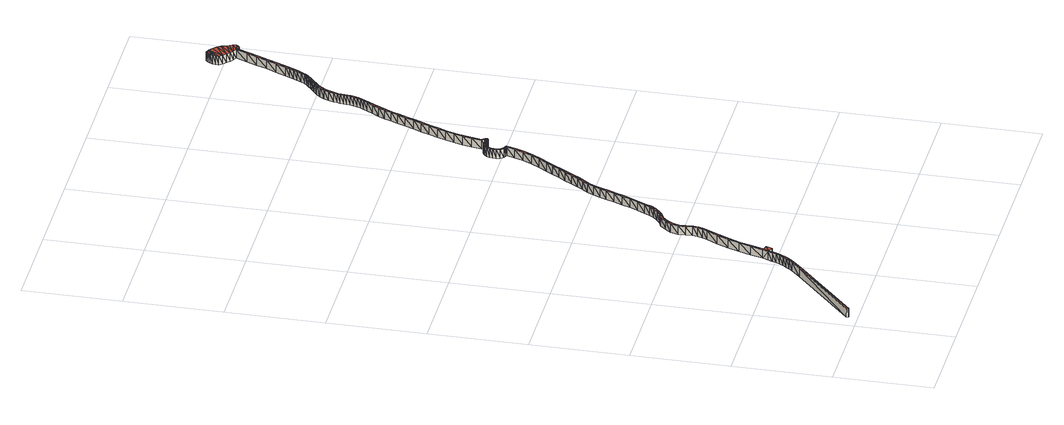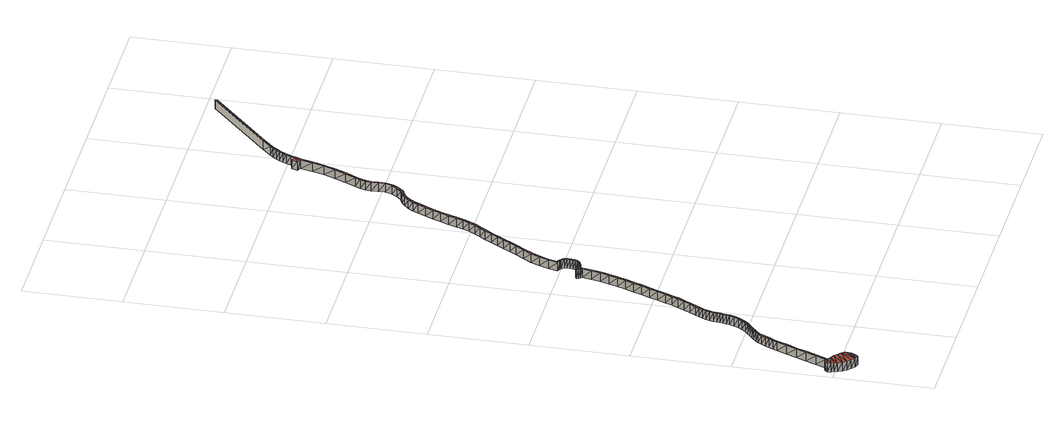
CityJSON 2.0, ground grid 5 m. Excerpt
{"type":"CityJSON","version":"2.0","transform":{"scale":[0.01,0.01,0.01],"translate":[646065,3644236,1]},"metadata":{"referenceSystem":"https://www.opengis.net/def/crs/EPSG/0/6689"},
"CityObjects":{
"otherconstruction1":{"type":"OtherConstruction","attributes":{"class":"08","function":"0801"},"geometry":[{"type":"MultiSurface","lod":"3","boundaries":[[[0,1,2]],[[3,2,1]],[[4,5,0]],[[6,7,8]],[[9,6,10]],[[1,0,5]],[[11,12,4]],[[7,13,14]],[[8,10,6]],[[5,4,12]],[[15,16,11]],[[13,16,17]],[[14,8,7]],[[12,11,16]],[[17,14,13]],[[15,17,16]],[[18,19,2]],[[2,3,18]],[[19,20,2]],[[19,21,20]],[[22,23,24]],[[24,25,22]],[[26,27,28]],[[29,30,31]],[[32,33,34]],[[35,36,34]],[[37,23,35]],[[38,22,25]],[[28,31,30]],[[39,40,26]],[[41,42,43]],[[44,45,43]],[[32,34,36]],[[37,24,23]],[[27,26,40]],[[46,40,47]],[[48,46,49]],[[49,50,48]],[[51,52,53]],[[54,55,56]],[[57,42,54]],[[41,43,45]],[[58,59,25]],[[36,35,23]],[[60,61,62]],[[62,63,60]],[[39,47,40]],[[64,48,50]],[[53,56,55]],[[57,43,42]],[[65,66,67]],[[67,68,65]],[[33,69,70]],[[70,34,33]],[[61,71,72]],[[73,60,63]],[[74,75,50]],[[47,49,46]],[[55,54,42]],[[51,76,52]],[[77,78,79]],[[80,81,79]],[[82,66,80]],[[83,65,68]],[[38,25,59]],[[84,85,58]],[[86,71,84]],[[72,62,61]],[[31,28,27]],[[87,88,29]],[[89,52,76]],[[44,90,45]],[[91,92,93]],[[94,95,93]],[[96,97,98]],[[98,99,96]],[[100,101,102]],[[103,104,105]],[[77,79,81]],[[82,67,66]],[[59,58,85]],[[86,72,71]],[[30,29,88]],[[106,107,87]],[[90,107,108]],[[108,45,90]],[[109,110,111]],[[112,113,111]],[[114,92,112]],[[91,93,95]],[[115,95,116]],[[117,118,116]],[[97,118,119]],[[120,96,99]],[[102,105,104]],[[121,122,103]],[[123,122,124]],[[125,126,124]],[[68,127,83]],[[81,80,66]],[[69,128,129]],[[85,84,71]],[[88,87,107]],[[56,53,52]],[[130,131,132]],[[133,110,132]],[[109,111,113]],[[114,93,92]],[[115,116,118]],[[119,98,97]],[[104,103,122]],[[123,124,126]],[[134,135,136]],[[137,138,139]],[[127,140,141]],[[142,79,78]],[[143,144,145]],[[146,147,145]],[[128,147,148]],[[129,70,69]],[[149,150,151]],[[151,152,149]],[[76,153,89]],[[106,108,107]],[[154,155,131]],[[130,132,110]],[[113,112,92]],[[117,119,118]],[[121,124,122]],[[156,157,125]],[[136,139,138]],[[158,159,137]],[[160,159,161]],[[162,163,161]],[[164,163,165]],[[166,167,165]],[[168,140,166]],[[141,83,127]],[[169,135,170]],[[171,172,170]],[[143,145,147]],[[148,129,128]],[[152,173,174]],[[174,149,152]],[[175,153,176]],[[64,50,75]],[[177,178,179]],[[120,99,177]],[[180,132,131]],[[94,116,95]],[[126,125,157]],[[181,182,156]],[[138,137,159]],[[160,161,163]],[[164,165,167]],[[168,141,140]],[[169,170,172]],[[183,184,171]],[[63,184,73]],[[146,148,147]],[[185,186,18]],[[187,188,185]],[[189,173,187]],[[190,151,150]],[[191,192,176]],[[175,89,153]],[[193,194,195]],[[196,197,198]],[[178,177,99]],[[133,111,110]],[[157,156,182]],[[199,182,200]],[[201,199,202]],[[142,78,202]],[[158,161,159]],[[167,166,140]],[[172,171,184]],[[203,145,144]],[[204,205,206]],[[190,150,206]],[[186,185,188]],[[189,174,173]],[[192,155,207]],[[191,176,153]],[[208,193,195]],[[203,144,209]],[[197,209,210]],[[210,198,197]],[[180,131,155]],[[181,200,182]],[[201,202,78]],[[162,165,163]],[[183,73,184]],[[211,205,212]],[[213,214,215]],[[204,206,150]],[[188,187,173]],[[216,217,218]],[[219,220,218]],[[207,176,192]],[[221,222,74]],[[223,195,194]],[[224,225,195]],[[226,227,228]],[[229,210,209]],[[196,179,178]],[[200,202,199]],[[134,170,135]],[[212,215,214]],[[19,18,186]],[[217,214,230]],[[216,218,220]],[[75,74,222]],[[231,232,221]],[[233,232,234]],[[234,220,233]],[[235,100,236]],[[226,237,238]],[[208,195,225]],[[239,224,240]],[[240,228,239]],[[179,196,198]],[[139,136,135]],[[235,241,100]],[[211,206,205]],[[230,218,217]],[[222,221,232]],[[219,233,220]],[[236,238,237]],[[242,195,223]],[[239,228,227]],[[105,102,101]],[[243,100,241]],[[213,230,214]],[[231,234,232]],[[238,236,100]],[[244,240,224]],[[101,100,243]],[[154,207,155]],[[244,224,195]],[[215,212,205]],[[229,209,144]],[[227,226,238]],[[9,245,246]],[[9,10,245]],[[247,248,249]],[[250,251,252]],[[253,254,250]],[[248,255,256]],[[257,247,249]],[[251,250,254]],[[258,259,253]],[[255,260,261]],[[256,249,248]],[[254,253,259]],[[262,263,258]],[[260,263,264]],[[261,256,255]],[[259,258,263]],[[264,261,260]],[[262,264,263]],[[265,252,251]],[[266,267,249]],[[267,268,249]],[[268,257,249]],[[269,270,271]],[[271,272,269]],[[273,274,275]],[[276,277,278]],[[279,280,281]],[[282,283,281]],[[272,284,285]],[[285,269,272]],[[275,278,277]],[[286,277,287]],[[288,286,289]],[[290,291,289]],[[279,281,283]],[[292,283,293]],[[294,292,295]],[[295,296,294]],[[297,298,299]],[[300,301,302]],[[303,284,300]],[[304,271,270]],[[276,287,277]],[[288,289,291]],[[282,293,283]],[[305,294,296]],[[299,302,301]],[[303,285,284]],[[306,307,308]],[[309,310,311]],[[287,289,286]],[[273,312,274]],[[313,314,296]],[[293,295,292]],[[301,300,284]],[[297,315,298]],[[308,311,310]],[[316,317,309]],[[318,274,312]],[[319,320,290]],[[321,322,323]],[[324,325,326]],[[327,328,280]],[[329,281,280]],[[270,330,304]],[[331,298,315]],[[310,309,317]],[[332,317,333]],[[312,332,318]],[[291,290,320]],[[323,326,325]],[[334,325,335]],[[336,334,337]],[[338,339,337]],[[305,296,314]],[[340,341,327]],[[330,341,342]],[[302,299,298]],[[316,333,317]],[[278,275,274]],[[324,335,325]],[[336,337,339]],[[343,344,345]],[[345,346,343]],[[347,348,349]],[[350,351,352]],[[353,354,355]],[[356,357,355]],[[328,327,341]],[[342,304,330]],[[333,318,332]],[[358,359,319]],[[335,337,334]],[[360,361,321]],[[362,363,364]],[[365,366,364]],[[344,366,367]],[[368,343,346]],[[349,352,351]],[[369,370,350]],[[371,370,372]],[[373,354,372]],[[353,355,357]],[[374,357,375]],[[376,374,377]],[[378,379,377]],[[340,342,341]],[[380,381,313]],[[382,383,384]],[[385,386,387]],[[320,319,359]],[[388,389,358]],[[390,389,391]],[[392,393,391]],[[322,321,361]],[[394,395,360]],[[396,397,398]],[[398,399,396]],[[362,364,366]],[[367,345,344]],[[351,350,370]],[[371,372,354]],[[356,375,357]],[[376,377,379]],[[400,379,401]],[[402,403,401]],[[314,313,381]],[[404,381,405]],[[384,387,386]],[[406,407,382]],[[359,358,389]],[[390,391,393]],[[408,409,410]],[[411,399,410]],[[361,360,395]],[[412,395,413]],[[414,412,415]],[[416,417,415]],[[418,417,419]],[[420,421,419]],[[397,421,422]],[[411,396,399]],[[363,423,424]],[[365,367,366]],[[369,372,370]],[[375,377,374]],[[400,401,403]],[[402,425,403]],[[380,405,381]],[[426,427,405]],[[383,382,407]],[[428,407,429]],[[430,428,431]],[[268,430,257]],[[388,391,389]],[[432,433,306]],[[409,433,434]],[[408,410,399]],[[394,413,395]],[[414,415,417]],[[418,419,421]],[[422,398,397]],[[423,435,436]],[[424,364,363]],[[373,355,354]],[[437,403,425]],[[438,348,439]],[[440,438,441]],[[404,405,427]],[[437,425,426]],[[406,429,407]],[[431,257,430]],[[442,386,443]],[[444,445,443]],[[307,306,433]],[[434,410,409]],[[413,415,412]],[[420,422,421]],[[446,339,447]],[[448,449,447]],[[450,435,448]],[[436,424,423]],[[378,401,379]],[[439,441,438]],[[451,452,453]],[[454,455,456]],[[315,457,331]],[[427,426,425]],[[458,459,460]],[[461,462,460]],[[429,431,428]],[[442,443,445]],[[463,464,465]],[[465,445,463]],[[432,434,433]],[[416,419,417]],[[446,447,449]],[[450,436,435]],[[347,439,348]],[[441,453,440]],[[466,467,451]],[[466,393,467]],[[468,456,455]],[[469,459,470]],[[471,472,473]],[[457,472,474]],[[329,280,328]],[[458,460,462]],[[475,464,461]],[[385,443,386]],[[444,463,445]],[[326,323,322]],[[449,448,435]],[[440,453,452]],[[392,467,393]],[[476,477,478]],[[479,480,456]],[[481,454,456]],[[470,473,472]],[[474,331,457]],[[462,461,464]],[[475,465,464]],[[482,483,368]],[[338,447,339]],[[452,451,467]],[[484,478,477]],[[485,486,487]],[[479,456,468]],[[488,489,490]],[[490,368,488]],[[471,474,472]],[[387,384,383]],[[346,482,368]],[[352,349,348]],[[476,487,486]],[[485,456,486]],[[491,488,368]],[[469,460,459]],[[311,308,307]],[[486,456,480]],[[477,490,484]],[[491,368,483]],[[484,490,489]],[[487,476,478]],[[473,470,459]],[[252,265,492]],[[265,493,492]],[[252,10,250]],[[8,250,10]],[[250,8,253]],[[14,253,8]],[[253,14,258]],[[17,258,14]],[[258,17,262]],[[15,262,17]],[[262,15,264]],[[11,264,15]],[[4,261,11]],[[264,11,261]],[[261,4,256]],[[0,256,4]],[[256,0,249]],[[2,249,0]],[[10,252,492,245]],[[248,247,1]],[[265,251,9]],[[6,9,251]],[[251,254,6]],[[7,6,254]],[[13,7,259]],[[254,259,7]],[[259,263,13]],[[16,13,263]],[[263,260,16]],[[12,16,260]],[[5,12,255]],[[260,255,12]],[[255,248,5]],[[1,5,248]],[[3,1,247]],[[257,18,247]],[[3,247,18]],[[185,18,431]],[[257,431,18]],[[187,185,429]],[[431,429,185]],[[429,406,187]],[[189,187,406]],[[174,189,382]],[[406,382,189]],[[149,174,384]],[[382,384,174]],[[384,386,149]],[[150,149,386]],[[386,442,150]],[[204,150,442]],[[205,204,445]],[[442,445,204]],[[445,465,205]],[[215,205,465]],[[213,215,475]],[[465,475,215]],[[230,213,461]],[[475,461,213]],[[218,230,460]],[[461,460,230]],[[219,218,469]],[[460,469,218]],[[233,219,470]],[[469,470,219]],[[232,233,472]],[[470,472,233]],[[472,457,232]],[[222,232,457]],[[75,222,315]],[[457,315,222]],[[64,75,297]],[[315,297,75]],[[48,64,299]],[[297,299,64]],[[46,48,301]],[[299,301,48]],[[40,46,284]],[[301,284,46]],[[27,40,272]],[[284,272,40]],[[31,27,271]],[[272,271,27]],[[29,31,304]],[[271,304,31]],[[87,29,342]],[[304,342,29]],[[342,340,87]],[[106,87,340]],[[108,106,327]],[[340,327,106]],[[327,280,108]],[[45,108,280]],[[280,279,45]],[[41,45,279]],[[42,41,283]],[[279,283,41]],[[55,42,292]],[[283,292,42]],[[53,55,294]],[[292,294,55]],[[51,53,305]],[[294,305,53]],[[305,314,51]],[[76,51,314]],[[153,76,381]],[[314,381,76]],[[381,404,153]],[[191,153,404]],[[192,191,427]],[[404,427,191]],[[427,425,192]],[[155,192,425]],[[246,493,265]],[[265,9,246]],[[492,493,246,245]],[[145,203,391]],[[392,391,203]],[[146,145,388]],[[391,388,145]],[[148,146,358]],[[388,358,146]],[[129,148,319]],[[358,319,148]],[[70,129,290]],[[319,290,129]],[[34,70,289]],[[290,289,70]],[[35,34,287]],[[289,287,34]],[[37,35,276]],[[287,276,35]],[[24,37,278]],[[276,278,37]],[[25,24,274]],[[278,274,24]],[[58,25,318]],[[274,318,25]],[[84,58,333]],[[318,333,58]],[[86,84,316]],[[333,316,84]],[[72,86,309]],[[316,309,86]],[[62,72,311]],[[309,311,72]],[[63,62,307]],[[311,307,62]],[[184,63,433]],[[307,433,63]],[[172,184,409]],[[433,409,184]],[[169,172,408]],[[409,408,172]],[[135,169,399]],[[408,399,169]],[[139,135,398]],[[399,398,135]],[[137,139,422]],[[398,422,139]],[[158,137,420]],[[422,420,137]],[[161,158,419]],[[420,419,158]],[[162,161,416]],[[419,416,161]],[[165,162,415]],[[416,415,162]],[[415,413,165]],[[166,165,413]],[[168,166,394]],[[413,394,166]],[[141,168,360]],[[394,360,168]],[[83,141,321]],[[360,321,141]],[[321,323,83]],[[65,83,323]],[[66,65,325]],[[323,325,65]],[[81,66,334]],[[325,334,66]],[[334,336,81]],[[77,81,336]],[[78,77,339]],[[336,339,77]],[[201,78,446]],[[339,446,78]],[[446,449,201]],[[199,201,449]],[[182,199,435]],[[449,435,199]],[[435,423,182]],[[157,182,423]],[[126,157,363]],[[423,363,157]],[[123,126,362]],[[363,362,126]],[[122,123,366]],[[362,366,123]],[[104,122,344]],[[366,344,122]],[[102,104,343]],[[344,343,104]],[[343,368,102]],[[100,102,368]],[[20,266,2]],[[249,2,266]],[[393,144,390]],[[143,390,144]],[[147,389,143]],[[390,143,389]],[[389,147,359]],[[128,359,147]],[[359,128,320]],[[69,320,128]],[[320,69,291]],[[33,291,69]],[[291,33,288]],[[32,288,33]],[[288,32,286]],[[36,286,32]],[[286,36,277]],[[23,277,36]],[[277,23,275]],[[22,275,23]],[[275,22,273]],[[38,273,22]],[[273,38,312]],[[59,312,38]],[[85,332,59]],[[312,59,332]],[[332,85,317]],[[71,317,85]],[[317,71,310]],[[61,310,71]],[[60,308,61]],[[310,61,308]],[[308,60,306]],[[73,306,60]],[[306,73,432]],[[183,432,73]],[[432,183,434]],[[171,434,183]],[[434,171,410]],[[170,410,171]],[[410,170,411]],[[134,411,170]],[[136,396,134]],[[411,134,396]],[[396,136,397]],[[138,397,136]],[[397,138,421]],[[159,421,138]],[[421,159,418]],[[160,418,159]],[[418,160,417]],[[163,417,160]],[[417,163,414]],[[164,414,163]],[[414,164,412]],[[167,412,164]],[[412,167,395]],[[140,395,167]],[[395,140,361]],[[127,361,140]],[[361,127,322]],[[68,322,127]],[[67,326,68]],[[322,68,326]],[[82,324,67]],[[326,67,324]],[[80,335,82]],[[324,82,335]],[[335,80,337]],[[79,337,80]],[[337,79,338]],[[142,338,79]],[[338,142,447]],[[202,447,142]],[[447,202,448]],[[200,448,202]],[[448,200,450]],[[181,450,200]],[[156,436,181]],[[450,181,436]],[[436,156,424]],[[125,424,156]],[[424,125,364]],[[124,364,125]],[[364,124,365]],[[121,365,124]],[[365,121,367]],[[103,367,121]],[[367,103,345]],[[105,345,103]],[[101,346,105]],[[345,105,346]],[[180,155,402]],[[425,402,155]],[[132,180,401]],[[402,401,180]],[[401,378,132]],[[133,132,378]],[[111,133,377]],[[378,377,133]],[[112,111,375]],[[377,375,111]],[[114,112,356]],[[375,356,112]],[[93,114,355]],[[356,355,114]],[[355,373,93]],[[94,93,373]],[[116,94,372]],[[373,372,94]],[[372,369,116]],[[117,116,369]],[[117,369,119]],[[350,119,369]],[[352,98,350]],[[119,350,98]],[[98,352,99]],[[348,99,352]],[[178,99,438]],[[348,438,99]],[[438,440,178]],[[196,178,440]],[[197,196,452]],[[440,452,196]],[[452,467,197]],[[209,197,467]],[[203,209,392]],[[467,392,209]],[[144,393,229]],[[466,229,393]],[[229,466,210]],[[451,210,466]],[[210,451,198]],[[453,198,451]],[[198,453,179]],[[441,179,453]],[[441,439,179]],[[177,179,439]],[[439,347,177]],[[120,177,347]],[[347,349,120]],[[96,120,349]],[[349,351,96]],[[97,96,351]],[[351,370,97]],[[118,97,370]],[[370,371,118]],[[115,118,371]],[[115,371,95]],[[354,95,371]],[[95,354,91]],[[353,91,354]],[[91,353,92]],[[357,92,353]],[[92,357,113]],[[374,113,357]],[[113,374,109]],[[376,109,374]],[[109,376,110]],[[379,110,376]],[[110,379,130]],[[400,130,379]],[[130,400,131]],[[403,131,400]],[[437,154,403]],[[131,403,154]],[[21,267,20]],[[266,20,267]],[[268,19,430]],[[186,430,19]],[[430,186,428]],[[188,428,186]],[[428,188,407]],[[173,407,188]],[[407,173,383]],[[152,383,173]],[[383,152,387]],[[151,387,152]],[[190,385,151]],[[387,151,385]],[[385,190,443]],[[206,443,190]],[[443,206,444]],[[211,444,206]],[[444,211,463]],[[212,463,211]],[[463,212,464]],[[214,464,212]],[[464,214,462]],[[217,462,214]],[[462,217,458]],[[216,458,217]],[[458,216,459]],[[220,459,216]],[[459,220,473]],[[234,473,220]],[[473,234,471]],[[231,471,234]],[[471,231,474]],[[221,474,231]],[[474,221,331]],[[74,331,221]],[[331,74,298]],[[50,298,74]],[[298,50,302]],[[49,302,50]],[[302,49,300]],[[47,300,49]],[[300,47,303]],[[39,303,47]],[[303,39,285]],[[26,285,39]],[[285,26,269]],[[28,269,26]],[[269,28,270]],[[30,270,28]],[[270,30,330]],[[88,330,30]],[[330,88,341]],[[107,341,88]],[[90,328,107]],[[341,107,328]],[[328,90,329]],[[44,329,90]],[[329,44,281]],[[43,281,44]],[[281,43,282]],[[57,282,43]],[[282,57,293]],[[54,293,57]],[[293,54,295]],[[56,295,54]],[[295,56,296]],[[52,296,56]],[[296,52,313]],[[89,313,52]],[[313,89,380]],[[175,380,89]],[[380,175,405]],[[176,405,175]],[[405,176,426]],[[207,426,176]],[[426,207,437]],[[154,437,207]],[[456,195,481]],[[242,481,195]],[[195,456,244]],[[485,244,456]],[[244,485,240]],[[487,240,485]],[[478,228,487]],[[240,487,228]],[[228,478,226]],[[484,226,478]],[[226,484,237]],[[489,237,484]],[[237,489,236]],[[488,236,489]],[[236,488,235]],[[491,235,488]],[[483,241,491]],[[235,491,241]],[[482,243,483]],[[241,483,243]],[[101,243,346]],[[482,346,243]],[[368,490,100]],[[227,238,477]],[[490,477,238]],[[239,227,476]],[[477,476,227]],[[476,486,239]],[[224,239,486]],[[225,224,480]],[[486,480,224]],[[208,225,479]],[[480,479,225]],[[193,208,468]],[[479,468,208]],[[468,455,193]],[[194,193,455]],[[223,194,454]],[[455,454,194]],[[242,223,481]],[[454,481,223]],[[238,100,490]],[[21,268,267]],[[21,19,268]]],"semantics":{"surfaces":[{"type":"GroundSurface"},{"type":"RoofSurface"},{"type":"WallSurface"}],"values":[0,0,0,0,0,0,0,0,0,0,0,0,0,0,0,0,0,0,0,0,0,0,0,0,0,0,0,0,0,0,0,0,0,0,0,0,0,0,0,0,0,0,0,0,0,0,0,0,0,0,0,0,0,0,0,0,0,0,0,0,0,0,0,0,0,0,0,0,0,0,0,0,0,0,0,0,0,0,0,0,0,0,0,0,0,0,0,0,0,0,0,0,0,0,0,0,0,0,0,0,0,0,0,0,0,0,0,0,0,0,0,0,0,0,0,0,0,0,0,0,0,0,0,0,0,0,0,0,0,0,0,0,0,0,0,0,0,0,0,0,0,0,0,0,0,0,0,0,0,0,0,0,0,0,0,0,0,0,0,0,0,0,0,0,0,0,0,0,0,0,0,0,0,0,0,0,0,0,0,0,0,0,0,0,0,0,0,0,0,0,0,0,0,0,0,0,0,0,0,0,0,0,0,0,0,0,0,0,0,0,0,0,0,0,0,0,0,0,0,0,0,0,0,0,0,0,0,0,0,0,0,0,0,0,0,0,0,0,0,0,0,0,0,0,0,1,1,1,1,1,1,1,1,1,1,1,1,1,1,1,1,1,1,1,1,1,1,1,1,1,1,1,1,1,1,1,1,1,1,1,1,1,1,1,1,1,1,1,1,1,1,1,1,1,1,1,1,1,1,1,1,1,1,1,1,1,1,1,1,1,1,1,1,1,1,1,1,1,1,1,1,1,1,1,1,1,1,1,1,1,1,1,1,1,1,1,1,1,1,1,1,1,1,1,1,1,1,1,1,1,1,1,1,1,1,1,1,1,1,1,1,1,1,1,1,1,1,1,1,1,1,1,1,1,1,1,1,1,1,1,1,1,1,1,1,1,1,1,1,1,1,1,1,1,1,1,1,1,1,1,1,1,1,1,1,1,1,1,1,1,1,1,1,1,1,1,1,1,1,1,1,1,1,1,1,1,1,1,1,1,1,1,1,1,1,1,1,1,1,1,1,1,1,1,1,1,1,1,1,1,1,1,1,1,1,1,1,1,1,1,1,1,1,1,1,1,1,1,1,1,1,1,1,1,1,1,1,1,1,1,1,1,1,1,1,1,1,1,1,1,2,2,2,2,2,2,2,2,2,2,2,2,2,2,2,2,2,2,2,2,2,2,2,2,2,2,2,2,2,2,2,2,2,2,2,2,2,2,2,2,2,2,2,2,2,2,2,2,2,2,2,2,2,2,2,2,2,2,2,2,2,2,2,2,2,2,2,2,2,2,2,2,2,2,2,2,2,2,2,2,2,2,2,2,2,2,2,2,2,2,2,2,2,2,2,2,2,2,2,2,2,2,2,2,2,2,2,2,2,2,2,2,2,2,2,2,2,2,2,2,2,2,2,2,2,2,2,2,2,2,2,2,2,2,2,2,2,2,2,2,2,2,2,2,2,2,2,2,2,2,2,2,2,2,2,2,2,2,2,2,2,2,2,2,2,2,2,2,2,2,2,2,2,2,2,2,2,2,2,2,2,2,2,2,2,2,2,2,2,2,2,2,2,2,2,2,2,2,2,2,2,2,2,2,2,2,2,2,2,2,2,2,2,2,2,2,2,2,2,2,2,2,2,2,2,2,2,2,2,2,2,2,2,2,2,2,2,2,2,2,2,2,2,2,2,2,2,2,2,2,2,2,2,2,2,2,2,2,2,2,2,2,2,2,2,2,2,2,2,2,2,2,2,2,2,2,2,2,2,2,2,2,2,2,2,2,2,2,2,2,2,2,2,2,2,2,2,2,2,2,2,2,2,2,2,2,2,2,2,2,2,2,2,2,2,2,2,2,2,2,2,2,2,2,2,2,2,2,2,2,2,2,2,2,2,2,2,2,2,2,2,2,2,2,2,2,2,2,2,2,2,2,2,2,2,2,2,2,2,2,2,2,2,2,2,2,2,2,2,2,2,2,2,2,2,2,2,2,2,2,2,2,2,2,2,2,2,2,2,2,2,2,2,2,2,2,2,2,2,2,2,2,2,2,2,2,2,2,2,2,2,2,2,2,2,2,2,2,2,2,2,2,2,2,2,2,2,2,2,2,2,2,2,2,2,2,2,2,2,2,2,2,2,2,2,2,2,2,2,2,2,2,2,2,2,2,2,2,2,2,2,2,2,2,2,2,2,2,2,2,2,2,2,2,2,2,2,2,2,2,2,2,2,2,2,2,2,2,2,2,2,2]}}]}
},
"vertices":[
[544,516,70],[535,519,70],[551,537,70],[542,540,70],[535,494,70],[526,499,70],[463,407,70],[478,423,70],[471,400,70],[419,363,70],[426,356,70],[524,474,70],[516,479,70],[492,441,70],[486,417,70],[513,454,70],[504,459,70],[500,435,70],[554,571,70],[564,569,70],[577,528,70],[589,562,70],[1447,2517,70],[1429,2474,70],[1438,2521,70],[1457,2564,70],[943,1379,70],[934,1383,70],[960,1422,70],[963,1460,70],[973,1456,70],[950,1426,70],[1393,2387,70],[1375,2344,70],[1383,2391,70],[1401,2434,70],[1411,2430,70],[1420,2477,70],[1466,2560,70],[926,1336,70],[916,1340,70],[1063,1622,70],[1085,1657,70],[1071,1617,70],[1048,1582,70],[1040,1587,70],[897,1298,70],[907,1294,70],[877,1257,70],[886,1253,70],[865,1212,70],[1153,1764,70],[1161,1758,70],[1131,1728,70],[1116,1687,70],[1108,1693,70],[1139,1723,70],[1094,1652,70],[1472,2598,70],[1481,2594,70],[1551,2727,70],[1532,2695,70],[1542,2732,70],[1553,2750,70],[856,1216,70],[1684,3032,70],[1698,3043,70],[1690,3024,70],[1674,3012,70],[1357,2300,70],[1365,2347,70],[1513,2662,70],[1523,2700,70],[1562,2745,70],[852,1185,70],[843,1190,70],[1183,1806,70],[1726,3069,70],[1738,3082,70],[1733,3062,70],[1719,3048,70],[1712,3056,70],[1705,3036,70],[1668,3020,70],[1487,2633,70],[1496,2628,70],[1505,2667,70],[979,1494,70],[988,1489,70],[1191,1800,70],[1026,1552,70],[1245,2071,70],[1239,2058,70],[1236,2076,70],[1246,2090,70],[1253,2083,70],[1290,2088,70],[1281,2092,70],[1295,2097,70],[1301,2093,70],[1910,3455,70],[1916,3446,70],[1885,3397,70],[1872,3340,70],[1862,3344,70],[1894,3393,70],[997,1527,70],[1006,1522,70],[1018,1558,70],[1237,2029,70],[1239,2014,70],[1227,2028,70],[1226,2044,70],[1236,2043,70],[1229,2061,70],[1261,2088,70],[1257,2097,70],[1268,2102,70],[1270,2092,70],[1283,2102,70],[1298,2083,70],[1849,3287,70],[1840,3291,70],[1816,3238,70],[1826,3234,70],[1802,3182,70],[1793,3186,70],[1655,2995,70],[1342,2255,70],[1348,2303,70],[1252,2001,70],[1259,1996,70],[1245,1993,70],[1230,2010,70],[1593,2823,70],[1583,2825,70],[1595,2840,70],[1587,2857,70],[1597,2856,70],[1585,2841,70],[1639,2975,70],[1648,3002,70],[1746,3075,70],[1318,2164,70],[1310,2118,70],[1308,2166,70],[1319,2212,70],[1329,2210,70],[1333,2258,70],[673,870,70],[685,894,70],[682,865,70],[652,809,70],[1209,1849,70],[1275,1988,70],[1263,1983,70],[1792,3160,70],[1783,3164,70],[1589,2874,70],[1599,2872,70],[1601,2889,70],[1592,2890,70],[1595,2907,70],[1604,2905,70],[1613,2929,70],[1603,2933,70],[1615,2958,70],[1624,2953,70],[1630,2981,70],[1578,2806,70],[1587,2803,70],[1580,2783,70],[1571,2787,70],[625,751,70],[643,813,70],[1218,1844,70],[1241,1891,70],[1309,2084,70],[1308,2094,70],[1318,2087,70],[1254,1987,70],[1781,3138,70],[1772,3143,70],[1572,2764,70],[1563,2768,70],[571,633,70],[581,630,70],[592,694,70],[601,691,70],[616,754,70],[695,891,70],[1232,1895,70],[1251,1942,70],[1831,3554,70],[1837,3568,70],[1877,3583,70],[1313,2096,70],[1314,2099,70],[1323,2094,70],[1761,3122,70],[1770,3117,70],[1750,3101,70],[1758,3096,70],[1299,2114,70],[693,920,70],[697,946,70],[703,918,70],[1260,1939,70],[1829,3539,70],[1311,2103,70],[1323,2103,70],[707,946,70],[703,981,70],[694,1018,70],[703,1017,70],[693,981,70],[735,1081,70],[715,1052,70],[727,1087,70],[753,1115,70],[759,1106,70],[834,1159,70],[826,1166,70],[1846,3581,70],[1842,3507,70],[1829,3524,70],[1936,3511,70],[1873,3478,70],[1927,3533,70],[1318,2111,70],[706,1056,70],[812,1137,70],[805,1145,70],[781,1128,70],[787,1119,70],[1954,3465,70],[1951,3481,70],[1944,3496,70],[1891,3466,70],[1857,3492,70],[1914,3552,70],[1945,3453,70],[1856,3592,70],[1931,3446,70],[1897,3569,70],[87,48,70],[83,58,70],[542,540,117],[535,519,117],[551,537,117],[471,400,117],[463,407,117],[426,356,117],[486,417,117],[478,423,117],[526,499,117],[544,516,117],[554,571,117],[500,435,117],[492,441,117],[516,479,117],[535,494,117],[513,454,117],[504,459,117],[524,474,117],[419,363,117],[577,528,117],[589,562,117],[564,569,117],[960,1422,117],[973,1456,117],[950,1426,117],[934,1383,117],[1466,2560,117],[1457,2564,117],[1447,2517,117],[1420,2477,117],[1429,2474,117],[1438,2521,117],[1063,1622,117],[1040,1587,117],[1071,1617,117],[1094,1652,117],[1085,1657,117],[916,1340,117],[943,1379,117],[1411,2430,117],[1401,2434,117],[1393,2387,117],[1383,2391,117],[1365,2347,117],[1375,2344,117],[1108,1693,117],[1116,1687,117],[1131,1728,117],[1139,1723,117],[1161,1758,117],[856,1216,117],[865,1212,117],[877,1257,117],[907,1294,117],[897,1298,117],[886,1253,117],[926,1336,117],[963,1460,117],[1153,1764,117],[1562,2745,117],[1553,2750,117],[1551,2727,117],[1523,2700,117],[1532,2695,117],[1542,2732,117],[1481,2594,117],[1191,1800,117],[1183,1806,117],[843,1190,117],[1505,2667,117],[1513,2662,117],[1472,2598,117],[1348,2303,117],[1357,2300,117],[1668,3020,117],[1674,3012,117],[1684,3032,117],[1705,3036,117],[1698,3043,117],[1690,3024,117],[1018,1558,117],[1026,1552,117],[1048,1582,117],[988,1489,117],[852,1185,117],[1496,2628,117],[1487,2633,117],[1712,3056,117],[1719,3048,117],[1726,3069,117],[1733,3062,117],[1746,3075,117],[1738,3082,117],[997,1527,117],[1006,1522,117],[979,1494,117],[1885,3397,117],[1862,3344,117],[1894,3393,117],[1916,3446,117],[1298,2083,117],[1301,2093,117],[1290,2088,117],[1283,2102,117],[1281,2092,117],[1295,2097,117],[1245,2071,117],[1253,2083,117],[1236,2076,117],[1229,2061,117],[1239,2058,117],[1333,2258,117],[1342,2255,117],[1648,3002,117],[1655,2995,117],[1816,3238,117],[1793,3186,117],[1826,3234,117],[1849,3287,117],[1840,3291,117],[1872,3340,117],[1910,3455,117],[1268,2102,117],[1270,2092,117],[1261,2088,117],[1257,2097,117],[1246,2090,117],[1236,2043,117],[1226,2044,117],[1237,2029,117],[1227,2028,117],[1230,2010,117],[1239,2014,117],[1218,1844,117],[1209,1849,117],[643,813,117],[652,809,117],[673,870,117],[695,891,117],[685,894,117],[682,865,117],[1319,2212,117],[1329,2210,117],[1318,2164,117],[1308,2166,117],[1299,2114,117],[1310,2118,117],[1630,2981,117],[1639,2975,117],[1595,2840,117],[1597,2856,117],[1585,2841,117],[1583,2825,117],[1252,2001,117],[1245,1993,117],[1254,1987,117],[1259,1996,117],[1232,1895,117],[1241,1891,117],[616,754,117],[625,751,117],[1578,2806,117],[1571,2787,117],[1587,2803,117],[1593,2823,117],[1624,2953,117],[1615,2958,117],[1613,2929,117],[1603,2933,117],[1595,2907,117],[1604,2905,117],[1601,2889,117],[1592,2890,117],[1589,2874,117],[1599,2872,117],[1587,2857,117],[1783,3164,117],[1802,3182,117],[1263,1983,117],[1260,1939,117],[1251,1942,117],[601,691,117],[592,694,117],[581,630,117],[571,633,117],[1572,2764,117],[1563,2768,117],[1580,2783,117],[1772,3143,117],[1792,3160,117],[1275,1988,117],[1308,2094,117],[1309,2084,117],[1313,2096,117],[1318,2087,117],[693,920,117],[703,918,117],[707,946,117],[697,946,117],[1750,3101,117],[1758,3096,117],[1770,3117,117],[1761,3122,117],[1781,3138,117],[1323,2103,117],[1314,2099,117],[1323,2094,117],[1846,3581,117],[1837,3568,117],[1877,3583,117],[826,1166,117],[735,1081,117],[759,1106,117],[727,1087,117],[706,1056,117],[715,1052,117],[703,981,117],[703,1017,117],[693,981,117],[1318,2111,117],[1311,2103,117],[1831,3554,117],[753,1115,117],[781,1128,117],[812,1137,117],[805,1145,117],[787,1119,117],[834,1159,117],[694,1018,117],[1857,3492,117],[1873,3478,117],[1927,3533,117],[1829,3539,117],[1829,3524,117],[1856,3592,117],[1931,3446,117],[1945,3453,117],[1936,3511,117],[1897,3569,117],[1842,3507,117],[1914,3552,117],[1951,3481,117],[1944,3496,117],[1891,3466,117],[1954,3465,117],[86,48,117],[82,57,117]
]}
